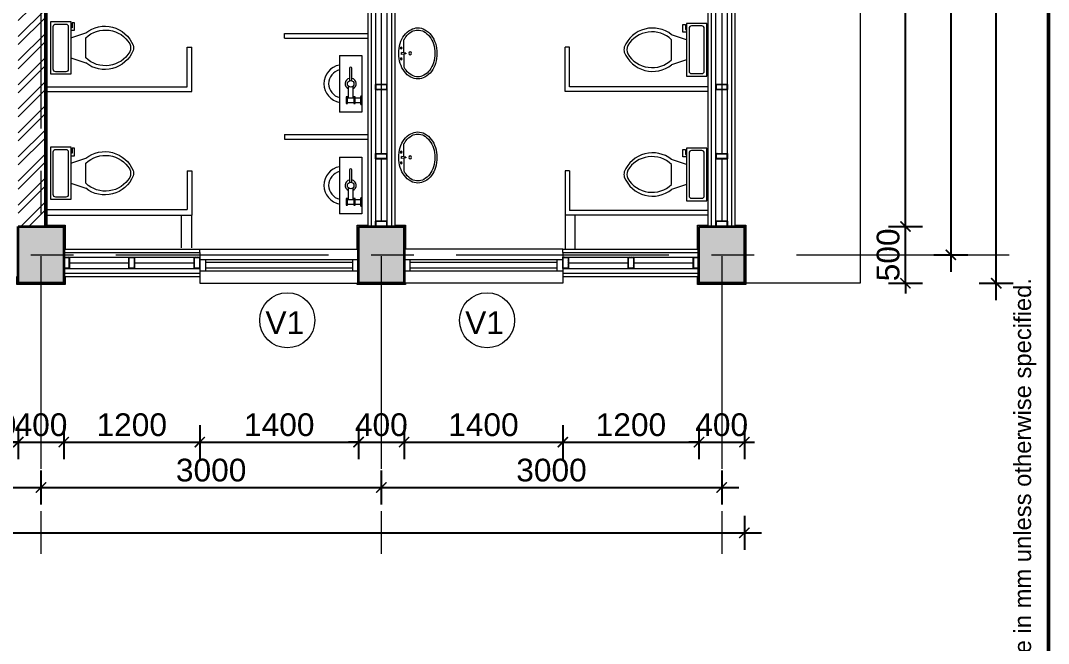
# Model space of a CAD drawing. Header units: inches. Extents: x 527934 to 2134587, y -408734 to 227304.
# Drawn here: x 1426882 to 1435942, y -204253 to -198764 of the extents above; entities that cross this region are included whole.
import ezdxf

# ---------------------------------------------------------------- set-up
doc = ezdxf.new("R2010")
doc.units = ezdxf.units.IN
doc.header["$MEASUREMENT"] = 0
doc.linetypes.add('CENTER', pattern=[2, 1.25, -0.25, 0.25, -0.25])
for name, color, linetype, lineweight in [('centre line', 1, 'CENTER', 9), ('dim', 253, 'Continuous', 9), ('furniture', 253, 'Continuous', 5), ('hatch', 250, 'Continuous', 5), ('hatch - general', 252, 'Continuous', 5), ('hatch 2', 251, 'Continuous', 5), ('metal', 40, 'Continuous', 18), ('partition wall', 5, 'Continuous', 20), ('partition wall-brick', 40, 'Continuous', 20), ('plaster line', 253, 'Continuous', 5), ('plinth', 5, 'Continuous', 9), ('sill', 253, 'Continuous', 13), ('text', 7, 'Continuous', 13), ('TITLE THICK', 7, 'Continuous', 50), ('TITLE THIN', 7, 'Continuous', 25), ('wall - brick', 30, 'Continuous', 35), ('window', 1, 'Continuous', 15)]:
    doc.layers.add(name, color=color, linetype=linetype, lineweight=lineweight)
doc.styles.add('ATTR', font='romans.shx', dxfattribs={"width": 0.8, "height": 1.2})
doc.styles.get("Standard").update_dxf_attribs({"font": 'arial.ttf'})
doc.styles.add('style1', font='arial.ttf')
doc.linetypes.add('BATTING', pattern='A,0.0001,-0.1,[134,ltypeshp.shx,S=0.1,R=0,X=-0.1,Y=0],-0.2,[134,ltypeshp.shx,S=0.1,R=180,X=0.1,Y=0],-0.1', length=0.4001)
doc.dimstyles.new('dim 100', dxfattribs={"dimtxt": 200, "dimasz": 90, "dimexe": 150, "dimexo": 150, "dimgap": 50, "dimtad": 1, "dimdec": 0, "dimzin": 0, "dimdsep": 46, "dimtxsty": 'Standard', "dimblk": 'ARCHTICK', "dimcen": 100, "dimdle": 150, "dimazin": 0, "dimtfac": 1, "dimtdec": 0, "dimtix": 1, "dimtmove": 2, "dimatfit": 3, "dimfxl": 150, "dimfxlon": 1, "dimtolj": 1, "dimtzin": 0, "dimarcsym": 0})

# ---------------------------------------------------------------- blocks, each defined once
blk = doc.blocks.new('A$C469E363F')
at = {"color": 0}
for p, q in [((-0.65, 5.39), (-5.48, 5.4)), ((0, 6.38), (-0.79, 6.38)), ((-0.56, 4.75), (-0.79, 6.38)), ((-0.56, 4.75), (-0.24, 4.75)), ((-0.24, 4.75), (0, 6.38)), ((4.68, 5.37), (-0.14, 5.38))]:
    blk.add_line(p, q, dxfattribs=at)
blk.add_lwpolyline([(-0.44, -6.9, 0.075445), (3.31, -6.34, 0.085783), (6.29, -4.83, 0.10607), (8.41, -2.41, 0.126822), (9.09, 0.21, 0.126822), (8.43, 2.82, 0.10607), (6.32, 5.26, 0.085783), (3.35, 6.79, 0.075445), (-0.39, 7.37, 0.075445), (-4.15, 6.81, 0.085783), (-7.12, 5.3, 0.10607), (-9.24, 2.88, 0.126822), (-9.93, 0.26, 0.126822), (-9.26, -2.35, 0.10607), (-7.16, -4.79, 0.085783), (-4.19, -6.32, 0.075445)], format="xyb", close=True, dxfattribs=at)
for points in [[(-5.48, 5.4, 0.038366), (-6.65, 4.66, 0.10607), (-8.55, 2.49, 0.126822), (-9.13, 0.26, 0.126822), (-8.56, -1.97, 0.10607), (-6.68, -4.16, 0.085783), (-3.95, -5.56, 0.075445), (-0.44, -6.11, 0.075445)], [(-0.44, -6.11, 0.075445), (3.08, -5.58, 0.085783), (5.82, -4.19, 0.10607), (7.72, -2.02, 0.126822), (8.3, 0.21, 0.126822), (7.73, 2.44, 0.10607), (5.85, 4.62, 0.038366), (4.68, 5.37, 0.075445)]]:
    blk.add_lwpolyline(points, format="xyb", dxfattribs=at)
for centre, radius in [((-2.41, 6.44), 0.316), ((-2.41, 6.44), 0.276), ((1.61, 6.43), 0.316), ((1.61, 6.43), 0.263), ((-0.46, 3.13), 0.515)]:
    blk.add_circle(centre, radius, dxfattribs=at)
blk = doc.blocks.new('Tank Toilet 3 PV')
for p, q in [((9.5, -6), (9.5, -2)), ((-8, -8.5), (-8, -8)), ((-7, -8), (-7, -9.5)), ((-4, -8), (-6, -14)), ((4, -8), (6, -14)), ((-10, -8.5), (-8, -8.5)), ((-10, -9.5), (-10, -8.5)), ((-7, -9.5), (-10, -9.5)), ((4, -14), (-4, -14))]:
    blk.add_line(p, q)
blk.add_lwpolyline([(10.5, -8), (10.5, 0), (-10.5, 0), (-10.5, -8)], close=True)
for points in [[(-9.5, -2), (-9.5, -6)], [(8.5, -1), (-8.5, -1)], [(-8.5, -7), (8.5, -7)]]:
    blk.add_lwpolyline(points)
for centre, radius, start, end in [((-8.62, -1.88), 0.884, 81.8699, 188.1301), ((8.62, -1.88), 0.884, 351.8699, 98.1301), ((-8.62, -6.12), 0.884, 171.8699, 278.1301), ((8.62, -6.12), 0.884, 261.8699, 8.1301), ((3.52, -21.58), 12.17, 141.4691, 247.9714), ((4.2, -21.82), 11.33, 136.3677, 238.9468), ((-3.52, -21.58), 12.17, 292.0284, 38.5307), ((-4.2, -21.82), 11.33, 301.053, 43.6321), ((0, -27.88), 4, 245.7318, 294.2682), ((0, -29), 4, 254.8605, 285.1395)]:
    blk.add_arc(centre, radius, start, end)
at = {"style": 'ATTR', "width": 0.8, "flags": 9}
blk.add_attdef('ESTCODE', (0, 0), '', height=0.000000846, dxfattribs=at)
blk = doc.blocks.new('Urinal Toilet 1 PV')
for p, q in [((3.85, 0), (6.65, 0)), ((-0.98, -3.15), (-4.9, -3.15)), ((0.773, -2.7999), (4.55, -2.7999)), ((4.2, -0.3499), (6.3, -0.3499)), ((4.2, -2.0999), (4.2, -2.45)), ((6.3, -2.0999), (4.2, -2.0999)), ((4.2, -2.45), (6.3, -2.45)), ((4.55, -0.3499), (4.55, -2.0999)), ((4.55, -2.45), (4.55, -4.5499)), ((5.95, -2.0999), (5.95, -0.3499)), ((5.95, -4.5499), (5.95, -2.45)), ((6.3, -2.45), (6.3, -2.0999)), ((-4.9, -3.8499), (-0.98, -3.8499)), ((4.55, -4.2), (0.784, -4.2)), ((4.2, -4.5499), (4.2, -4.9)), ((6.3, -4.5499), (4.2, -4.5499)), ((4.2, -4.9), (6.3, -4.9)), ((6.3, -4.9), (6.3, -4.5499)), ((-9, -7), (9, -7))]:
    blk.add_line(p, q)
blk.add_lwpolyline([(-9, -7), (-9, 0), (9, 0), (9, -7)])
blk.add_circle((0, -3.5), 1.05)
for centre, radius, start, end in [((4.216, 0.0154), 0.3657, 182.4084, 267.5916), ((6.285, 0.0154), 0.3657, 272.4084, 357.5916), ((-4.9, -3.5), 0.35, 90, 270), ((0, -3.5), 1.75, 22.85047, 168.577), ((0, -3.5), 1.75, 191.8763, 336.5863), ((0, -6), 6, 189.7326, 350.4409), ((0, -6), 4.5, 192.8398, 347.201)]:
    blk.add_arc(centre, radius, start, end)
at = {"style": 'ATTR', "width": 0.8, "flags": 9}
blk.add_attdef('ESTCODE', (0, 0), '', height=0.00000036, dxfattribs=at)
blk = doc.blocks.new('_ArchTick')
at = {"color": 0, "linetype": 'ByBlock', "const_width": 0.15}
blk.add_lwpolyline([(-0.5, -0.5), (0.5, 0.5)], dxfattribs=at)
blk = doc.blocks.new('*D3072')
at = {"layer": 'Defpoints', "color": 0, "ltscale": 400}
for p in [(1401861.7, -201078.8), (1433261.7, -201078.8), (1433261.7, -203278.8)]:
    blk.add_point(p, dxfattribs=at)
at = {"layer": 'dim', "color": 0, "lineweight": -2, "ltscale": 400}
for p, q in [((1401861.7, -203128.8), (1401861.7, -203428.8)), ((1433261.7, -203128.8), (1433261.7, -203428.8)), ((1401711.7, -203278.8), (1433411.7, -203278.8))]:
    blk.add_line(p, q, dxfattribs=at)
at = {"layer": 'dim', "color": 0, "lineweight": -2, "ltscale": 400, "xscale": 90, "yscale": 90, "zscale": 90, "rotation": 180}
blk.add_blockref('_ArchTick', (1401861.7, -203278.8), dxfattribs=at)
at = {"layer": 'dim', "color": 0, "lineweight": -2, "ltscale": 400, "xscale": 90, "yscale": 90, "zscale": 90}
blk.add_blockref('_ArchTick', (1433261.7, -203278.8), dxfattribs=at)
at = {"layer": 'dim', "color": 0, "ltscale": 400, "insert": (1417561.7, -203126.6), "char_height": 200, "attachment_point": 5}
blk.add_mtext('\\A1;31400', dxfattribs=at)
blk = doc.blocks.new('*D3080')
at = {"layer": 'Defpoints', "color": 0, "ltscale": 400}
for p in [(1423061.7, -201078.8), (1427061.7, -201078.8), (1427061.7, -202878.8)]:
    blk.add_point(p, dxfattribs=at)
at = {"layer": 'dim', "color": 0, "lineweight": -2, "ltscale": 400}
for p, q in [((1423061.7, -202728.8), (1423061.7, -203028.8)), ((1427061.7, -202728.8), (1427061.7, -203028.8)), ((1422911.7, -202878.8), (1427211.7, -202878.8))]:
    blk.add_line(p, q, dxfattribs=at)
at = {"layer": 'dim', "color": 0, "lineweight": -2, "ltscale": 400, "xscale": 90, "yscale": 90, "zscale": 90, "rotation": 180}
blk.add_blockref('_ArchTick', (1423061.7, -202878.8), dxfattribs=at)
at = {"layer": 'dim', "color": 0, "lineweight": -2, "ltscale": 400, "xscale": 90, "yscale": 90, "zscale": 90}
blk.add_blockref('_ArchTick', (1427061.7, -202878.8), dxfattribs=at)
at = {"layer": 'dim', "color": 0, "ltscale": 400, "insert": (1425061.7, -202726.7), "char_height": 200, "attachment_point": 5}
blk.add_mtext('\\A1;4000', dxfattribs=at)
blk = doc.blocks.new('*D3081')
at = {"layer": 'Defpoints', "color": 0, "ltscale": 400}
for p in [(1427061.7, -201078.8), (1430061.7, -201078.8), (1430061.7, -202878.8)]:
    blk.add_point(p, dxfattribs=at)
at = {"layer": 'dim', "color": 0, "lineweight": -2, "ltscale": 400}
for p, q in [((1427061.7, -202728.8), (1427061.7, -203028.8)), ((1430061.7, -202728.8), (1430061.7, -203028.8)), ((1426911.7, -202878.8), (1430211.7, -202878.8))]:
    blk.add_line(p, q, dxfattribs=at)
at = {"layer": 'dim', "color": 0, "lineweight": -2, "ltscale": 400, "xscale": 90, "yscale": 90, "zscale": 90, "rotation": 180}
blk.add_blockref('_ArchTick', (1427061.7, -202878.8), dxfattribs=at)
at = {"layer": 'dim', "color": 0, "lineweight": -2, "ltscale": 400, "xscale": 90, "yscale": 90, "zscale": 90}
blk.add_blockref('_ArchTick', (1430061.7, -202878.8), dxfattribs=at)
at = {"layer": 'dim', "color": 0, "ltscale": 400, "insert": (1428561.7, -202726.6), "char_height": 200, "attachment_point": 5}
blk.add_mtext('\\A1;3000', dxfattribs=at)
blk = doc.blocks.new('*D3082')
at = {"layer": 'Defpoints', "color": 0, "ltscale": 400}
for p in [(1430061.7, -201078.8), (1433061.7, -201078.8), (1433061.7, -202878.8)]:
    blk.add_point(p, dxfattribs=at)
at = {"layer": 'dim', "color": 0, "lineweight": -2, "ltscale": 400}
for p, q in [((1430061.7, -202728.8), (1430061.7, -203028.8)), ((1433061.7, -202728.8), (1433061.7, -203028.8)), ((1429911.7, -202878.8), (1433211.7, -202878.8))]:
    blk.add_line(p, q, dxfattribs=at)
at = {"layer": 'dim', "color": 0, "lineweight": -2, "ltscale": 400, "xscale": 90, "yscale": 90, "zscale": 90, "rotation": 180}
blk.add_blockref('_ArchTick', (1430061.7, -202878.8), dxfattribs=at)
at = {"layer": 'dim', "color": 0, "lineweight": -2, "ltscale": 400, "xscale": 90, "yscale": 90, "zscale": 90}
blk.add_blockref('_ArchTick', (1433061.7, -202878.8), dxfattribs=at)
at = {"layer": 'dim', "color": 0, "ltscale": 400, "insert": (1431561.7, -202726.6), "char_height": 200, "attachment_point": 5}
blk.add_mtext('\\A1;3000', dxfattribs=at)
blk = doc.blocks.new('*D3083')
at = {"layer": 'Defpoints', "color": 0, "ltscale": 400}
for p in [(1433261.7, -185338.8), (1435481.7, -185338.8), (1433261.7, -201078.8)]:
    blk.add_point(p, dxfattribs=at)
at = {"layer": 'dim', "color": 0, "lineweight": -2, "ltscale": 400}
for p, q in [((1435481.7, -201228.8), (1435481.7, -185188.8)), ((1435331.7, -185338.8), (1435631.7, -185338.8)), ((1435331.7, -201078.8), (1435631.7, -201078.8))]:
    blk.add_line(p, q, dxfattribs=at)
at = {"layer": 'dim', "color": 0, "lineweight": -2, "ltscale": 400, "xscale": 90, "yscale": 90, "zscale": 90}
for p, rotation in [((1435481.7, -185338.8), 90), ((1435481.7, -201078.8), 270)]:
    blk.add_blockref('_ArchTick', p, dxfattribs=dict(at, rotation=rotation))
at = {"layer": 'dim', "color": 0, "ltscale": 400, "insert": (1435329.6, -193208.8), "char_height": 200, "attachment_point": 5, "rotation": 90}
blk.add_mtext('\\A1;15740', dxfattribs=at)
blk = doc.blocks.new('*D2321')
at = {"layer": 'Defpoints', "color": 0, "ltscale": 400}
for p in [(1433261.7, -195428.8), (1433261.7, -200828.8), (1435081.7, -200828.8)]:
    blk.add_point(p, dxfattribs=at)
at = {"layer": 'dim', "color": 0, "lineweight": -2, "ltscale": 400}
for p, q in [((1435081.7, -195278.8), (1435081.7, -200978.8)), ((1434931.7, -195428.8), (1435231.7, -195428.8)), ((1434931.7, -200828.8), (1435231.7, -200828.8))]:
    blk.add_line(p, q, dxfattribs=at)
at = {"layer": 'dim', "color": 0, "lineweight": -2, "ltscale": 400, "xscale": 90, "yscale": 90, "zscale": 90}
for p, rotation in [((1435081.7, -195428.8), 90), ((1435081.7, -200828.8), 270)]:
    blk.add_blockref('_ArchTick', p, dxfattribs=dict(at, rotation=rotation))
at = {"layer": 'dim', "color": 0, "ltscale": 400, "insert": (1434929.6, -198128.8), "char_height": 200, "attachment_point": 5, "rotation": 90}
blk.add_mtext('\\A1;5400', dxfattribs=at)
blk = doc.blocks.new('2X4')
at = {"layer": 'hatch 2'}
h = blk.add_hatch(dxfattribs=at)
h.set_pattern_fill('ANSI31', color=256, scale=20)
h.set_pattern_definition([(45, (0, 0), (-1.767766953, 1.767766953), [])])
h.paths.add_polyline_path([(5938822.1, -146996.9), (5938776.1, -146996.9, 0.414214), (5938774.1, -146998.9), (5938774.1, -147046.9), (5938777.3, -147046.9), (5938777.3, -147000.1), (5938820.9, -147000.1), (5938820.9, -147046.9), (5938824.1, -147046.9), (5938824.1, -146998.9, 0.414214)])
h.paths.add_polyline_path([(5938777.3, -147046.9), (5938774.1, -147046.9), (5938774.1, -147094.9, 0.414214), (5938776.1, -147096.9), (5938822.1, -147096.9, 0.414218), (5938824.1, -147094.9), (5938824.1, -147046.9), (5938820.9, -147046.9), (5938820.9, -147093.7), (5938777.3, -147093.7)])
at = {"layer": 'metal'}
blk.add_lwpolyline([(5938776.1, -147096.9), (5938822.1, -147096.9, 0.414214), (5938824.1, -147094.9), (5938824.1, -146998.9, 0.414214), (5938822.1, -146996.9), (5938776.1, -146996.9, 0.414214), (5938774.1, -146998.9), (5938774.1, -147094.9, 0.414214)], format="xyb", close=True, dxfattribs=at)
blk.add_lwpolyline([(5938777.3, -147093.7), (5938820.9, -147093.7), (5938820.9, -147000.1), (5938777.3, -147000.1)], close=True, dxfattribs=at)
blk = doc.blocks.new('*D3112')
at = {"layer": 'Defpoints', "color": 0, "ltscale": 400}
for p in [(1426361.7, -201018.8), (1426861.7, -201018.8), (1426861.7, -202478.8)]:
    blk.add_point(p, dxfattribs=at)
at = {"layer": 'plaster line', "color": 0, "lineweight": -2, "ltscale": 400}
for p, q in [((1426361.7, -202328.8), (1426361.7, -202628.8)), ((1426861.7, -202328.8), (1426861.7, -202628.8)), ((1426361.7, -202478.8), (1426271.7, -202478.8)), ((1426361.7, -202478.8), (1426861.7, -202478.8)), ((1426861.7, -202478.8), (1426951.7, -202478.8))]:
    blk.add_line(p, q, dxfattribs=at)
at = {"layer": 'plaster line', "color": 0, "lineweight": -2, "ltscale": 400, "xscale": 90, "yscale": 90, "zscale": 90}
blk.add_blockref('_ArchTick', (1426361.7, -202478.8), dxfattribs=at)
at = {"layer": 'plaster line', "color": 0, "lineweight": -2, "ltscale": 400, "xscale": 90, "yscale": 90, "zscale": 90, "rotation": 180}
blk.add_blockref('_ArchTick', (1426861.7, -202478.8), dxfattribs=at)
at = {"layer": 'plaster line', "color": 0, "ltscale": 400, "insert": (1426611.7, -202326.7), "char_height": 200, "attachment_point": 5}
blk.add_mtext('\\A1;500', dxfattribs=at)
blk = doc.blocks.new('*D3113')
at = {"layer": 'Defpoints', "color": 0, "ltscale": 400}
for p in [(1426861.7, -201018.8), (1427261.7, -201018.8), (1427261.7, -202478.8)]:
    blk.add_point(p, dxfattribs=at)
at = {"layer": 'plaster line', "color": 0, "lineweight": -2, "ltscale": 400}
for p, q in [((1426861.7, -202328.8), (1426861.7, -202628.8)), ((1427261.7, -202328.8), (1427261.7, -202628.8)), ((1426861.7, -202478.8), (1426771.7, -202478.8)), ((1426861.7, -202478.8), (1427261.7, -202478.8)), ((1427261.7, -202478.8), (1427351.7, -202478.8))]:
    blk.add_line(p, q, dxfattribs=at)
at = {"layer": 'plaster line', "color": 0, "lineweight": -2, "ltscale": 400, "xscale": 90, "yscale": 90, "zscale": 90}
blk.add_blockref('_ArchTick', (1426861.7, -202478.8), dxfattribs=at)
at = {"layer": 'plaster line', "color": 0, "lineweight": -2, "ltscale": 400, "xscale": 90, "yscale": 90, "zscale": 90, "rotation": 180}
blk.add_blockref('_ArchTick', (1427261.7, -202478.8), dxfattribs=at)
at = {"layer": 'plaster line', "color": 0, "ltscale": 400, "insert": (1427061.7, -202326.7), "char_height": 200, "attachment_point": 5}
blk.add_mtext('\\A1;400', dxfattribs=at)
blk = doc.blocks.new('*D3114')
at = {"layer": 'Defpoints', "color": 0, "ltscale": 400}
for p in [(1427261.7, -201018.8), (1428461.7, -201018.8), (1428461.7, -202478.8)]:
    blk.add_point(p, dxfattribs=at)
at = {"layer": 'plaster line', "color": 0, "lineweight": -2, "ltscale": 400}
for p, q in [((1427261.7, -202328.8), (1427261.7, -202628.8)), ((1428461.7, -202328.8), (1428461.7, -202628.8)), ((1427111.7, -202478.8), (1428611.7, -202478.8))]:
    blk.add_line(p, q, dxfattribs=at)
at = {"layer": 'plaster line', "color": 0, "lineweight": -2, "ltscale": 400, "xscale": 90, "yscale": 90, "zscale": 90, "rotation": 180}
blk.add_blockref('_ArchTick', (1427261.7, -202478.8), dxfattribs=at)
at = {"layer": 'plaster line', "color": 0, "lineweight": -2, "ltscale": 400, "xscale": 90, "yscale": 90, "zscale": 90}
blk.add_blockref('_ArchTick', (1428461.7, -202478.8), dxfattribs=at)
at = {"layer": 'plaster line', "color": 0, "ltscale": 400, "insert": (1427861.7, -202326.7), "char_height": 200, "attachment_point": 5}
blk.add_mtext('\\A1;1200', dxfattribs=at)
blk = doc.blocks.new('*D3115')
at = {"layer": 'Defpoints', "color": 0, "ltscale": 400}
for p in [(1428461.7, -201018.8), (1429861.7, -201078.8), (1429861.7, -202478.8)]:
    blk.add_point(p, dxfattribs=at)
at = {"layer": 'plaster line', "color": 0, "lineweight": -2, "ltscale": 400}
for p, q in [((1428461.7, -202328.8), (1428461.7, -202628.8)), ((1429861.7, -202328.8), (1429861.7, -202628.8)), ((1428311.7, -202478.8), (1430011.7, -202478.8))]:
    blk.add_line(p, q, dxfattribs=at)
at = {"layer": 'plaster line', "color": 0, "lineweight": -2, "ltscale": 400, "xscale": 90, "yscale": 90, "zscale": 90, "rotation": 180}
blk.add_blockref('_ArchTick', (1428461.7, -202478.8), dxfattribs=at)
at = {"layer": 'plaster line', "color": 0, "lineweight": -2, "ltscale": 400, "xscale": 90, "yscale": 90, "zscale": 90}
blk.add_blockref('_ArchTick', (1429861.7, -202478.8), dxfattribs=at)
at = {"layer": 'plaster line', "color": 0, "ltscale": 400, "insert": (1429161.7, -202326.7), "char_height": 200, "attachment_point": 5}
blk.add_mtext('\\A1;1400', dxfattribs=at)
blk = doc.blocks.new('*D3116')
at = {"layer": 'Defpoints', "color": 0, "ltscale": 400}
for p in [(1429861.7, -201078.8), (1430261.7, -201078.8), (1430261.7, -202478.8)]:
    blk.add_point(p, dxfattribs=at)
at = {"layer": 'plaster line', "color": 0, "lineweight": -2, "ltscale": 400}
for p, q in [((1429861.7, -202328.8), (1429861.7, -202628.8)), ((1430261.7, -202328.8), (1430261.7, -202628.8)), ((1429861.7, -202478.8), (1429771.7, -202478.8)), ((1429861.7, -202478.8), (1430261.7, -202478.8)), ((1430261.7, -202478.8), (1430351.7, -202478.8))]:
    blk.add_line(p, q, dxfattribs=at)
at = {"layer": 'plaster line', "color": 0, "lineweight": -2, "ltscale": 400, "xscale": 90, "yscale": 90, "zscale": 90}
blk.add_blockref('_ArchTick', (1429861.7, -202478.8), dxfattribs=at)
at = {"layer": 'plaster line', "color": 0, "lineweight": -2, "ltscale": 400, "xscale": 90, "yscale": 90, "zscale": 90, "rotation": 180}
blk.add_blockref('_ArchTick', (1430261.7, -202478.8), dxfattribs=at)
at = {"layer": 'plaster line', "color": 0, "ltscale": 400, "insert": (1430061.7, -202326.7), "char_height": 200, "attachment_point": 5}
blk.add_mtext('\\A1;400', dxfattribs=at)
blk = doc.blocks.new('*D3117')
at = {"layer": 'Defpoints', "color": 0, "ltscale": 400}
for p in [(1431661.7, -201018.8), (1430261.7, -201078.8), (1431661.7, -202478.8)]:
    blk.add_point(p, dxfattribs=at)
at = {"layer": 'plaster line', "color": 0, "lineweight": -2, "ltscale": 400}
for p, q in [((1430261.7, -202328.8), (1430261.7, -202628.8)), ((1431661.7, -202328.8), (1431661.7, -202628.8)), ((1430111.7, -202478.8), (1431811.7, -202478.8))]:
    blk.add_line(p, q, dxfattribs=at)
at = {"layer": 'plaster line', "color": 0, "lineweight": -2, "ltscale": 400, "xscale": 90, "yscale": 90, "zscale": 90, "rotation": 180}
blk.add_blockref('_ArchTick', (1430261.7, -202478.8), dxfattribs=at)
at = {"layer": 'plaster line', "color": 0, "lineweight": -2, "ltscale": 400, "xscale": 90, "yscale": 90, "zscale": 90}
blk.add_blockref('_ArchTick', (1431661.7, -202478.8), dxfattribs=at)
at = {"layer": 'plaster line', "color": 0, "ltscale": 400, "insert": (1430961.7, -202326.7), "char_height": 200, "attachment_point": 5}
blk.add_mtext('\\A1;1400', dxfattribs=at)
blk = doc.blocks.new('*D3118')
at = {"layer": 'Defpoints', "color": 0, "ltscale": 400}
for p in [(1431661.7, -201018.8), (1432861.7, -201018.8), (1432861.7, -202478.8)]:
    blk.add_point(p, dxfattribs=at)
at = {"layer": 'plaster line', "color": 0, "lineweight": -2, "ltscale": 400}
for p, q in [((1431661.7, -202328.8), (1431661.7, -202628.8)), ((1432861.7, -202328.8), (1432861.7, -202628.8)), ((1431511.7, -202478.8), (1433011.7, -202478.8))]:
    blk.add_line(p, q, dxfattribs=at)
at = {"layer": 'plaster line', "color": 0, "lineweight": -2, "ltscale": 400, "xscale": 90, "yscale": 90, "zscale": 90, "rotation": 180}
blk.add_blockref('_ArchTick', (1431661.7, -202478.8), dxfattribs=at)
at = {"layer": 'plaster line', "color": 0, "lineweight": -2, "ltscale": 400, "xscale": 90, "yscale": 90, "zscale": 90}
blk.add_blockref('_ArchTick', (1432861.7, -202478.8), dxfattribs=at)
at = {"layer": 'plaster line', "color": 0, "ltscale": 400, "insert": (1432261.7, -202326.7), "char_height": 200, "attachment_point": 5}
blk.add_mtext('\\A1;1200', dxfattribs=at)
blk = doc.blocks.new('*D3119')
at = {"layer": 'Defpoints', "color": 0, "ltscale": 400}
for p in [(1432861.7, -201018.8), (1433261.7, -201078.8), (1433261.7, -202478.8)]:
    blk.add_point(p, dxfattribs=at)
at = {"layer": 'plaster line', "color": 0, "lineweight": -2, "ltscale": 400}
for p, q in [((1432861.7, -202328.8), (1432861.7, -202628.8)), ((1433261.7, -202328.8), (1433261.7, -202628.8)), ((1432861.7, -202478.8), (1432771.7, -202478.8)), ((1432861.7, -202478.8), (1433261.7, -202478.8)), ((1433261.7, -202478.8), (1433351.7, -202478.8))]:
    blk.add_line(p, q, dxfattribs=at)
at = {"layer": 'plaster line', "color": 0, "lineweight": -2, "ltscale": 400, "xscale": 90, "yscale": 90, "zscale": 90}
blk.add_blockref('_ArchTick', (1432861.7, -202478.8), dxfattribs=at)
at = {"layer": 'plaster line', "color": 0, "lineweight": -2, "ltscale": 400, "xscale": 90, "yscale": 90, "zscale": 90, "rotation": 180}
blk.add_blockref('_ArchTick', (1433261.7, -202478.8), dxfattribs=at)
at = {"layer": 'plaster line', "color": 0, "ltscale": 400, "insert": (1433061.7, -202326.7), "char_height": 200, "attachment_point": 5}
blk.add_mtext('\\A1;400', dxfattribs=at)
blk = doc.blocks.new('*D3132')
at = {"layer": 'Defpoints', "color": 0, "ltscale": 400}
for p in [(1433261.7, -200578.8), (1434681.7, -200578.8), (1433261.7, -201078.8)]:
    blk.add_point(p, dxfattribs=at)
at = {"layer": 'plaster line', "color": 0, "lineweight": -2, "ltscale": 400}
for p, q in [((1434681.7, -200578.8), (1434681.7, -200488.8)), ((1434531.7, -200578.8), (1434831.7, -200578.8)), ((1434681.7, -201078.8), (1434681.7, -200578.8)), ((1434531.7, -201078.8), (1434831.7, -201078.8)), ((1434681.7, -201078.8), (1434681.7, -201168.8))]:
    blk.add_line(p, q, dxfattribs=at)
at = {"layer": 'plaster line', "color": 0, "lineweight": -2, "ltscale": 400, "xscale": 90, "yscale": 90, "zscale": 90}
for p, rotation in [((1434681.7, -200578.8), 270), ((1434681.7, -201078.8), 90)]:
    blk.add_blockref('_ArchTick', p, dxfattribs=dict(at, rotation=rotation))
at = {"layer": 'plaster line', "color": 0, "ltscale": 400, "insert": (1434529.6, -200828.8), "char_height": 200, "attachment_point": 5, "rotation": 90}
blk.add_mtext('\\A1;500', dxfattribs=at)
blk = doc.blocks.new('*D3133')
at = {"layer": 'Defpoints', "color": 0, "ltscale": 400}
for p in [(1433261.7, -195678.8), (1434681.7, -195678.8), (1433261.7, -200578.8)]:
    blk.add_point(p, dxfattribs=at)
at = {"layer": 'plaster line', "color": 0, "lineweight": -2, "ltscale": 400}
for p, q in [((1434681.7, -200728.8), (1434681.7, -195528.8)), ((1434531.7, -195678.8), (1434831.7, -195678.8)), ((1434531.7, -200578.8), (1434831.7, -200578.8))]:
    blk.add_line(p, q, dxfattribs=at)
at = {"layer": 'plaster line', "color": 0, "lineweight": -2, "ltscale": 400, "xscale": 90, "yscale": 90, "zscale": 90}
for p, rotation in [((1434681.7, -195678.8), 90), ((1434681.7, -200578.8), 270)]:
    blk.add_blockref('_ArchTick', p, dxfattribs=dict(at, rotation=rotation))
at = {"layer": 'plaster line', "color": 0, "ltscale": 400, "insert": (1434529.6, -198128.8), "char_height": 200, "attachment_point": 5, "rotation": 90}
blk.add_mtext('\\A1;4900', dxfattribs=at)

msp = doc.modelspace()

# ---------------------------------------------------------------- hatches: boundary and pattern name
at = {"layer": 'hatch', "ltscale": 400}
h = msp.add_hatch(dxfattribs=at)
h.set_pattern_fill('ANSI32', color=256, scale=400)
h.set_pattern_definition([(45, (-719819.97, 58081.36), (-106.066017, 106.066017), []), (45, (-719749.25, 58081.36), (-106.066017, 106.066017), [])])
h.paths.add_polyline_path([(1426861.7, -200578.8), (1427061.7, -200578.8), (1427061.7, -195678.8), (1426861.7, -195678.8)])
h.paths.add_polyline_path([(1427101.7, -195678.8), (1427061.7, -195678.8), (1427061.7, -200578.8), (1427101.7, -200578.8)])
at = {"layer": 'hatch - general'}
h = msp.add_hatch(dxfattribs=at)
h.set_pattern_fill('AR-CONC', color=256, scale=15)
h.set_pattern_definition([(50, (-719819.97, -100972.85), (107.5890274, -9.4128202), [11.25, -123.75]), (355, (-719819.97, -100972.85), (-20.8127, 112.82882), [9, -99]), (100.4514445, (-719811, -100973.63), (86.776327, 103.4159986), [9.561029, -105.171317]), (46.1842, (-719819.97, -100942.85), (160.0862, -24.827892), [16.875, -185.625]), (96.6356355, (-719806.63, -100944.92), (140.199292, 146.11779), [14.341551, -157.757064]), (351.184164, (-719819.97, -100942.85), (140.199292, 146.11779), [13.5, -148.5]), (21, (-719804.97, -100950.35), (89.5360578, -60.3928336), [11.25, -123.75]), (326, (-719804.97, -100950.35), (36.4973, 108.772507), [9, -99]), (71.451445, (-719797.5, -100955.38), (126.0333565, 48.379673), [9.5610285, -105.171317]), (37.5, (-719819.966, -100972.847), (1.8239783, 49.9340781), [0, -97.8, 0, -100.5, 0, -99.375]), (7.5, (-719819.966, -100972.85), (39.4604306, 59.1617568), [0, -57.3, 0, -95.55, 0, -37.875]), (327.5, (-719853.416, -100972.847), (80.0733654, -3.38323076), [0, -37.5, 0, -117, 0, -155.25]), (317.5, (-719868.416, -100972.85), (87.4779254, 15.0157473), [0, -48.75, 0, -77.7, 0, -110.25])])
h.paths.add_polyline_path([(1402061.7, -200578.8), (1401861.7, -200578.8), (1401861.7, -200828.8), (1402061.7, -200828.8)])
h.paths.add_polyline_path([(1402261.7, -200578.8), (1402061.7, -200578.8), (1402061.7, -200828.8), (1402261.7, -200828.8)])
h.paths.add_polyline_path([(1402261.7, -200828.8), (1402061.7, -200828.8), (1402061.7, -201078.8), (1402261.7, -201078.8)])
h.paths.add_polyline_path([(1402061.7, -200828.8), (1401861.7, -200828.8), (1401861.7, -201078.8), (1402061.7, -201078.8)])
h.paths.add_polyline_path([(1405061.7, -200578.8), (1404861.7, -200578.8), (1404861.7, -200828.8), (1405061.7, -200828.8)])
h.paths.add_polyline_path([(1405261.7, -200578.8), (1405061.7, -200578.8), (1405061.7, -200828.8), (1405261.7, -200828.8)])
h.paths.add_polyline_path([(1405261.7, -200828.8), (1405061.7, -200828.8), (1405061.7, -201078.8), (1405261.7, -201078.8)])
h.paths.add_polyline_path([(1405061.7, -200828.8), (1404861.7, -200828.8), (1404861.7, -201078.8), (1405061.7, -201078.8)])
h.paths.add_polyline_path([(1408061.7, -200578.8), (1407861.7, -200578.8), (1407861.7, -200828.8), (1408061.7, -200828.8)])
h.paths.add_polyline_path([(1408261.7, -200578.8), (1408061.7, -200578.8), (1408061.7, -200828.8), (1408261.7, -200828.8)])
h.paths.add_polyline_path([(1408261.7, -200828.8), (1408061.7, -200828.8), (1408061.7, -201078.8), (1408261.7, -201078.8)])
h.paths.add_polyline_path([(1408061.7, -200828.8), (1407861.7, -200828.8), (1407861.7, -201078.8), (1408061.7, -201078.8)])
h.paths.add_polyline_path([(1411061.7, -200828.8), (1410861.7, -200828.8), (1410861.7, -201078.8), (1411061.7, -201078.8)])
h.paths.add_polyline_path([(1411261.7, -200828.8), (1411061.7, -200828.8), (1411061.7, -201078.8), (1411261.7, -201078.8)])
h.paths.add_polyline_path([(1411261.7, -200578.8), (1411061.7, -200578.8), (1411061.7, -200828.8), (1411261.7, -200828.8)])
h.paths.add_polyline_path([(1411061.7, -200578.8), (1410861.7, -200578.8), (1410861.7, -200828.8), (1411061.7, -200828.8)])
h.paths.add_polyline_path([(1414261.7, -200828.8), (1414061.7, -200828.8), (1414061.7, -201078.8), (1414261.7, -201078.8)])
h.paths.add_polyline_path([(1414061.7, -200828.8), (1413861.7, -200828.8), (1413861.7, -201078.8), (1414061.7, -201078.8)])
h.paths.add_polyline_path([(1414261.7, -200578.8), (1414061.7, -200578.8), (1414061.7, -200828.8), (1414261.7, -200828.8)])
h.paths.add_polyline_path([(1414061.7, -200578.8), (1413861.7, -200578.8), (1413861.7, -200828.8), (1414061.7, -200828.8)])
h.paths.add_polyline_path([(1417261.7, -200828.8), (1417061.7, -200828.8), (1417061.7, -201078.8), (1417261.7, -201078.8)])
h.paths.add_polyline_path([(1417261.7, -200578.8), (1417061.7, -200578.8), (1417061.7, -200828.8), (1417261.7, -200828.8)])
h.paths.add_polyline_path([(1417061.7, -200578.8), (1416861.7, -200578.8), (1416861.7, -200828.8), (1417061.7, -200828.8)])
h.paths.add_polyline_path([(1417061.7, -200828.8), (1416861.7, -200828.8), (1416861.7, -201078.8), (1417061.7, -201078.8)])
h.paths.add_polyline_path([(1420061.7, -200828.8), (1419861.7, -200828.8), (1419861.7, -201078.8), (1420061.7, -201078.8)])
h.paths.add_polyline_path([(1420061.7, -200578.8), (1419861.7, -200578.8), (1419861.7, -200828.8), (1420061.7, -200828.8)])
h.paths.add_polyline_path([(1420261.7, -200578.8), (1420061.7, -200578.8), (1420061.7, -200828.8), (1420261.7, -200828.8)])
h.paths.add_polyline_path([(1420261.7, -200828.8), (1420061.7, -200828.8), (1420061.7, -201078.8), (1420261.7, -201078.8)])
h.paths.add_polyline_path([(1423061.7, -200578.8), (1422861.7, -200578.8), (1422861.7, -200828.8), (1423061.7, -200828.8)])
h.paths.add_polyline_path([(1423261.7, -200578.8), (1423061.7, -200578.8), (1423061.7, -200828.8), (1423261.7, -200828.8)])
h.paths.add_polyline_path([(1423261.7, -200828.8), (1423061.7, -200828.8), (1423061.7, -201078.8), (1423261.7, -201078.8)])
h.paths.add_polyline_path([(1423061.7, -200828.8), (1422861.7, -200828.8), (1422861.7, -201078.8), (1423061.7, -201078.8)])
h.paths.add_polyline_path([(1427261.7, -200828.8), (1427061.7, -200828.8), (1427061.7, -201078.8), (1427261.7, -201078.8)])
h.paths.add_polyline_path([(1427261.7, -200578.8), (1427061.7, -200578.8), (1427061.7, -200828.8), (1427261.7, -200828.8)])
h.paths.add_polyline_path([(1427061.7, -200578.8), (1426861.7, -200578.8), (1426861.7, -200828.8), (1427061.7, -200828.8)])
h.paths.add_polyline_path([(1427061.7, -200828.8), (1426861.7, -200828.8), (1426861.7, -201078.8), (1427061.7, -201078.8)])
h.paths.add_polyline_path([(1430261.7, -200828.8), (1430061.7, -200828.8), (1430061.7, -201078.8), (1430261.7, -201078.8)])
h.paths.add_polyline_path([(1430261.7, -200578.8), (1430061.7, -200578.8), (1430061.7, -200828.8), (1430261.7, -200828.8)])
h.paths.add_polyline_path([(1430061.7, -200578.8), (1429861.7, -200578.8), (1429861.7, -200828.8), (1430061.7, -200828.8)])
h.paths.add_polyline_path([(1430061.7, -200828.8), (1429861.7, -200828.8), (1429861.7, -201078.8), (1430061.7, -201078.8)])
h.paths.add_polyline_path([(1433261.7, -200828.8), (1433061.7, -200828.8), (1433061.7, -201078.8), (1433261.7, -201078.8)])
h.paths.add_polyline_path([(1433261.7, -200578.8), (1433061.7, -200578.8), (1433061.7, -200828.8), (1433261.7, -200828.8)])
h.paths.add_polyline_path([(1433061.7, -200578.8), (1432861.7, -200578.8), (1432861.7, -200828.8), (1433061.7, -200828.8)])
h.paths.add_polyline_path([(1433061.7, -200828.8), (1432861.7, -200828.8), (1432861.7, -201078.8), (1433061.7, -201078.8)])
h.paths.add_polyline_path([(1433261.7, -195178.8), (1433061.7, -195178.8), (1433061.7, -195428.8), (1433261.7, -195428.8)])
h.paths.add_polyline_path([(1433261.7, -195428.8), (1433061.7, -195428.8), (1433061.7, -195678.8), (1433261.7, -195678.8)])
h.paths.add_polyline_path([(1433061.7, -195428.8), (1432861.7, -195428.8), (1432861.7, -195678.8), (1433061.7, -195678.8)])
h.paths.add_polyline_path([(1433061.7, -195178.8), (1432861.7, -195178.8), (1432861.7, -195428.8), (1433061.7, -195428.8)])
h.paths.add_polyline_path([(1430061.7, -195178.8), (1429861.7, -195178.8), (1429861.7, -195428.8), (1430061.7, -195428.8)])
h.paths.add_polyline_path([(1430061.7, -195428.8), (1429861.7, -195428.8), (1429861.7, -195678.8), (1430061.7, -195678.8)])
h.paths.add_polyline_path([(1430261.7, -195178.8), (1430061.7, -195178.8), (1430061.7, -195428.8), (1430261.7, -195428.8)])
h.paths.add_polyline_path([(1430261.7, -195428.8), (1430061.7, -195428.8), (1430061.7, -195678.8), (1430261.7, -195678.8)])
h.paths.add_polyline_path([(1427061.7, -195178.8), (1426861.7, -195178.8), (1426861.7, -195428.8), (1427061.7, -195428.8)])
h.paths.add_polyline_path([(1427261.7, -195178.8), (1427061.7, -195178.8), (1427061.7, -195428.8), (1427261.7, -195428.8)])
h.paths.add_polyline_path([(1427261.7, -195428.8), (1427061.7, -195428.8), (1427061.7, -195678.8), (1427261.7, -195678.8)])
h.paths.add_polyline_path([(1427061.7, -195428.8), (1426861.7, -195428.8), (1426861.7, -195678.8), (1427061.7, -195678.8)])
h.paths.add_polyline_path([(1423061.7, -195178.8), (1422861.7, -195178.8), (1422861.7, -195428.8), (1423061.7, -195428.8)])
h.paths.add_polyline_path([(1423261.7, -195178.8), (1423061.7, -195178.8), (1423061.7, -195428.8), (1423261.7, -195428.8)])
h.paths.add_polyline_path([(1423261.7, -195428.8), (1423061.7, -195428.8), (1423061.7, -195678.8), (1423261.7, -195678.8)])
h.paths.add_polyline_path([(1423061.7, -195428.8), (1422861.7, -195428.8), (1422861.7, -195678.8), (1423061.7, -195678.8)])
h.paths.add_polyline_path([(1420261.7, -195178.8), (1420061.7, -195178.8), (1420061.7, -195428.8), (1420261.7, -195428.8)])
h.paths.add_polyline_path([(1420061.7, -195178.8), (1419861.7, -195178.8), (1419861.7, -195428.8), (1420061.7, -195428.8)])
h.paths.add_polyline_path([(1420061.7, -195428.8), (1419861.7, -195428.8), (1419861.7, -195678.8), (1420061.7, -195678.8)])
h.paths.add_polyline_path([(1420261.7, -195428.8), (1420061.7, -195428.8), (1420061.7, -195678.8), (1420261.7, -195678.8)])
h.paths.add_polyline_path([(1417711, -188926.1), (1419631.2, -188926.1), (1419631.2, -187802.5), (1417711, -187802.5)], flags=9)
h.paths.add_polyline_path([(1413952.3, -188926.1), (1415894.5, -188926.1), (1415894.5, -187802.5), (1413952.3, -187802.5)], flags=9)
h.paths.add_polyline_path([(1409376.8, -188926.1), (1411366.8, -188926.1), (1411366.8, -187802.5), (1409376.8, -187802.5)], flags=9)
h.paths.add_polyline_path([(1403570.3, -188922.2), (1405793.6, -188922.2), (1405793.6, -187798.7), (1403570.3, -187798.7)], flags=9)
h.paths.add_polyline_path([(1403329.1, -187088.5), (1403330.6, -187088.5), (1403330.6, -187087.7), (1403329.1, -187087.7)], flags=9)
h.paths.add_polyline_path([(1402851.6, -187458), (1402853.1, -187458), (1402853.1, -187457.2), (1402851.6, -187457.2)], flags=9)

# ---------------------------------------------------------------- linework, layer by layer
at = {"layer": 'centre line', "ltscale": 1500}
for p, q in [((1427061.7, -182838.8), (1427061.7, -203678.8)), ((1430061.7, -182838.8), (1430061.7, -203678.8)), ((1433061.7, -182838.8), (1433061.7, -203678.8)), ((1397722, -200828.8), (1435942.1, -200828.8))]:
    msp.add_line(p, q, dxfattribs=at)
at = {"layer": 'dim'}
for centre in [(1429233.1, -201405.2), (1430993.9, -201405.2)]:
    msp.add_circle(centre, 242.9, dxfattribs=at)
at = {"layer": 'hatch', "linetype": 'BATTING', "ltscale": 80}
for p, q in [((1430061.7, -198763.8), (1430061.7, -199323.8)), ((1433061.7, -198763.8), (1433061.7, -199323.8)), ((1430061.7, -199373.8), (1430061.7, -199933.8)), ((1433061.7, -199373.8), (1433061.7, -199933.8)), ((1430061.7, -199983.8), (1430061.7, -200528.8)), ((1433061.7, -199983.8), (1433061.7, -200528.8)), ((1427311.7, -200898.8), (1427836.7, -200898.8)), ((1427886.7, -200898.8), (1428411.7, -200898.8)), ((1431711.7, -200898.8), (1432236.7, -200898.8)), ((1432286.7, -200898.8), (1432811.7, -200898.8))]:
    msp.add_line(p, q, dxfattribs=at)
at = {"layer": 'partition wall'}
for p, q in [((1434281.7, -185338.8), (1434281.7, -201078.8)), ((1429971.7, -195678.8), (1429971.7, -200578.8)), ((1430011.7, -195678.8), (1430011.7, -200578.8)), ((1430111.7, -195678.8), (1430111.7, -200578.8)), ((1430151.7, -195678.8), (1430151.7, -200578.8)), ((1432971.7, -200578.8), (1432971.7, -195678.8)), ((1433011.7, -200578.8), (1433011.7, -195678.8)), ((1433111.7, -200578.8), (1433111.7, -195678.8)), ((1433151.7, -200578.8), (1433151.7, -195678.8)), ((1427261.7, -200808.8), (1428461.7, -200808.8)), ((1427261.7, -200848.8), (1428461.7, -200848.8)), ((1428461.7, -200808.8), (1428461.7, -200988.8)), ((1431661.7, -200808.8), (1432861.7, -200808.8)), ((1431661.7, -200808.8), (1431661.7, -200988.8)), ((1431661.7, -200848.8), (1432861.7, -200848.8)), ((1427261.7, -200948.8), (1428461.7, -200948.8)), ((1431661.7, -200948.8), (1432861.7, -200948.8)), ((1427261.7, -200988.8), (1428461.7, -200988.8)), ((1431661.7, -200988.8), (1432861.7, -200988.8))]:
    msp.add_line(p, q, dxfattribs=at)
at = {"layer": 'partition wall-brick', "ltscale": 0.5}
for p, q in [((1429207.8, -198879), (1429941.7, -198879)), ((1429207.8, -198919), (1429207.8, -198879)), ((1429207.8, -198919), (1429941.7, -198919)), ((1428351.7, -198998.8), (1428391.7, -198998.8)), ((1431721.7, -198998.8), (1431681.7, -198998.8)), ((1427113.7, -199348.8), (1428351.7, -199348.8)), ((1427113.7, -199388.8), (1428391.7, -199388.8)), ((1432941.7, -199388.8), (1431681.7, -199388.8)), ((1432941.7, -199348.8), (1431721.7, -199348.8)), ((1429207.8, -199769), (1429941.7, -199769)), ((1429207.8, -199769), (1429207.8, -199809)), ((1429207.8, -199809), (1429941.7, -199809)), ((1428351.7, -200088.8), (1428391.7, -200088.8)), ((1428351.7, -200088.8), (1428351.7, -200428.8)), ((1428391.7, -200088.8), (1428391.7, -200478.8)), ((1431721.7, -200088.8), (1431681.7, -200088.8)), ((1431681.7, -200088.8), (1431681.7, -200478.8)), ((1431681.7, -200088.8), (1431681.7, -200778.8)), ((1431721.7, -200088.8), (1431721.7, -200438.8)), ((1427113.7, -200428.8), (1428351.7, -200428.8)), ((1427113.7, -200478.8), (1428391.7, -200478.8)), ((1432941.7, -200478.8), (1431681.7, -200478.8)), ((1432941.7, -200438.8), (1431721.7, -200438.8))]:
    msp.add_line(p, q, dxfattribs=at)
at = {"layer": 'partition wall-brick'}
for p, q in [((1428351.7, -199348.8), (1428351.7, -198998.8)), ((1428391.7, -199388.8), (1428391.7, -198998.8)), ((1431681.7, -199388.8), (1431681.7, -198998.8)), ((1431721.7, -199348.8), (1431721.7, -198998.8)), ((1428301.7, -200766.8), (1428301.7, -200478.8)), ((1428391.7, -200766.8), (1428391.7, -200478.8)), ((1431771.7, -200778.8), (1431771.7, -200478.8))]:
    msp.add_line(p, q, dxfattribs=at)
at = {"layer": 'plaster line', "ltscale": 400}
for points in [[(1427113.7, -200566.8), (1427273.7, -200566.8), (1427273.7, -200778.8)], [(1427113.7, -200566.8), (1427273.7, -200566.8), (1427273.7, -200778.8)], [(1429849.7, -200778.8), (1429849.7, -200566.8), (1429941.7, -200566.8)], [(1430181.7, -200566.8), (1430273.7, -200566.8), (1430273.7, -200778.8)], [(1433181.7, -200566.8), (1433273.7, -200566.8), (1433273.7, -201090.8), (1432849.7, -201090.8), (1432849.7, -201018.8)], [(1432849.7, -200778.8), (1432849.7, -200566.8), (1432941.7, -200566.8)], [(1427273.7, -201018.8), (1427273.7, -201090.8), (1426849.7, -201090.8), (1426849.7, -201030.8)], [(1427273.7, -201018.8), (1427273.7, -201090.8), (1426849.7, -201090.8), (1426849.7, -201018.8)], [(1430273.7, -201078.8), (1430273.7, -201090.8), (1429849.7, -201090.8), (1429849.7, -201078.8)]]:
    msp.add_lwpolyline(points, dxfattribs=at)
at = {"layer": 'plinth', "ltscale": 400}
msp.add_line((1434281.7, -201078.8), (1433273.7, -201078.8), dxfattribs=at)
at = {"layer": 'sill'}
for p, q in [((1429941.7, -195678.8), (1429941.7, -200578.8)), ((1430181.7, -195678.8), (1430181.7, -200578.8)), ((1432941.7, -200578.8), (1432941.7, -195678.8)), ((1433181.7, -200578.8), (1433181.7, -195678.8)), ((1427261.7, -200778.8), (1428461.7, -200778.8)), ((1428461.7, -200778.8), (1429861.7, -200778.8)), ((1428461.7, -200808.8), (1428461.7, -200778.8)), ((1431661.7, -200778.8), (1430261.7, -200778.8)), ((1431661.7, -200778.8), (1432861.7, -200778.8)), ((1431661.7, -200808.8), (1431661.7, -200778.8)), ((1427261.7, -201018.8), (1428461.7, -201018.8)), ((1428461.7, -200988.8), (1428461.7, -201078.8)), ((1431661.7, -200988.8), (1431661.7, -201078.8)), ((1431661.7, -201018.8), (1432861.7, -201018.8)), ((1428461.7, -201078.8), (1429861.7, -201078.8)), ((1431661.7, -201078.8), (1430261.7, -201078.8))]:
    msp.add_line(p, q, dxfattribs=at)
at = {"layer": 'sill', "ltscale": 400}
msp.add_lwpolyline([(1427041.7, -195166.8), (1427273.7, -195166.8), (1427273.7, -195690.8), (1427113.7, -195690.8), (1427113.7, -200566.8)], dxfattribs=at)
at = {"layer": 'TITLE THICK'}
msp.add_lwpolyline([(1396942.1, -181163), (1435942.1, -181163), (1435942.1, -208863), (1396942.1, -208863)], close=True, dxfattribs=at)
at = {"layer": 'wall - brick'}
msp.add_line((1427101.7, -200578.8), (1427101.7, -195678.8), dxfattribs=at)
for points in [[(1426861.7, -200578.8), (1427261.7, -200578.8), (1427261.7, -201078.8), (1426861.7, -201078.8)], [(1429861.7, -200578.8), (1430261.7, -200578.8), (1430261.7, -201078.8), (1429861.7, -201078.8)], [(1432861.7, -200578.8), (1433261.7, -200578.8), (1433261.7, -201078.8), (1432861.7, -201078.8)]]:
    msp.add_lwpolyline(points, close=True, dxfattribs=at)
at = {"layer": 'window'}
for p, q in [((1428461.7, -200868.8), (1429861.7, -200868.8)), ((1428511.7, -200868.8), (1428511.7, -200968.8)), ((1428511.7, -200893.8), (1429811.7, -200893.8)), ((1428511.7, -200943.8), (1429811.7, -200943.8)), ((1430261.7, -200868.8), (1431661.7, -200868.8)), ((1430311.7, -200868.8), (1430311.7, -200968.8)), ((1430311.7, -200893.8), (1431611.7, -200893.8)), ((1430311.7, -200943.8), (1431611.7, -200943.8)), ((1428461.7, -200968.8), (1429861.7, -200968.8)), ((1430261.7, -200968.8), (1431661.7, -200968.8))]:
    msp.add_line(p, q, dxfattribs=at)
at = {"layer": 'window', "ltscale": 400}
for p, q in [((1429811.7, -200968.8), (1429811.7, -200868.8)), ((1431611.7, -200968.8), (1431611.7, -200868.8))]:
    msp.add_line(p, q, dxfattribs=at)

# ---------------------------------------------------------------- block references
at = {"layer": 'furniture'}
for name, p, xscale, yscale, zscale, rotation in [('Tank Toilet 3 PV', (1427147.8, -199004.5), -22.09093047154602, 22.09093047154602, 22.09093047154987, 90), ('A$C469E363F', (1430389.1, -199063.2), -23.65990308903565, 23.65990308903565, 23.65990308903671, 90), ('Tank Toilet 3 PV', (1432929.6, -199020.7), 22.09093047154602, 22.09093047154602, 22.09093047154987, 270), ('Urinal Toilet 1 PV', (1429888.9, -199320.6), 27.77777777778101, 27.77777777778101, 27.77777777777778, 270), ('A$C469E363F', (1430389.1, -199980.4), -23.65990308903565, 23.65990308903565, 23.65990308903671, 90), ('Tank Toilet 3 PV', (1427147.8, -200109.6), -22.09093047154602, 22.09093047154602, 22.09093047154987, 90), ('Tank Toilet 3 PV', (1432929.6, -200120), 22.09093047154602, 22.09093047154602, 22.09093047154987, 270), ('Urinal Toilet 1 PV', (1429888.9, -200216.5), 27.77777777778101, 27.77777777778101, 27.77777777777778, 270)]:
    msp.add_blockref(name, p, dxfattribs=dict(at, xscale=xscale, yscale=yscale, zscale=zscale, rotation=rotation))
at = {"layer": 'hatch - general', "xscale": -1}
for p, rotation in [((1283014.8, 5739450.2), 90), ((1286014.8, 5739450.2), 90), ((1283014.8, 5738840.2), 90), ((1286014.8, 5738840.2), 90), ((1283014.8, 5738245.2), 90), ((1286014.8, 5738245.2), 90), ((-4511512.4, -347945.7), 180), ((-4510937.4, -347945.7), 180), ((-4510362.4, -347945.7), 180), ((-4507112.4, -347945.7), 180), ((-4506537.4, -347945.7), 180), ((-4505962.4, -347945.7), 180)]:
    msp.add_blockref('2X4', p, dxfattribs=dict(at, rotation=rotation))

# ---------------------------------------------------------------- texts
at = {"layer": 'text', "style": 'style1'}
for p in [(1429040.1, -201526.3), (1430800.9, -201526.3)]:
    msp.add_text('V1', height=200, dxfattribs=at).set_placement(p)
at = {"layer": 'TITLE THIN', "insert": (1435638.8, -206494.7), "char_height": 150, "width": 16825.937, "attachment_point": 1, "rotation": 90, "style": 'style1'}
msp.add_mtext('Note: All dimensions are in mm unless otherwise specified.', dxfattribs=at)

# ---------------------------------------------------------------- dimensions: what is measured, and where the dimension line sits
at = {"layer": 'dim', "ltscale": 400}
for base, p1, p2, picture, middle in [((1435481.7, -185338.8), (1433261.7, -201078.8), (1433261.7, -185338.8), '*D3083', (1435329.6, -193208.8)), ((1435081.7, -200828.8), (1433261.7, -195428.8), (1433261.7, -200828.8), '*D2321', (1434929.6, -198128.8))]:
    dim = msp.add_linear_dim(base=base, p1=p1, p2=p2, angle=90, dimstyle='dim 100', override={"dimpost": '\\X'}, dxfattribs=at)
    dim.commit()
    dim.dimension.update_dxf_attribs({"geometry": picture, "text_midpoint": middle})
for base, p1, p2, picture, middle in [((1433261.7, -203278.8), (1401861.7, -201078.8), (1433261.7, -201078.8), '*D3072', (1417561.7, -203126.6)), ((1427061.7, -202878.8), (1423061.7, -201078.8), (1427061.7, -201078.8), '*D3080', (1425061.7, -202726.7)), ((1430061.7, -202878.8), (1427061.7, -201078.8), (1430061.7, -201078.8), '*D3081', (1428561.7, -202726.6)), ((1433061.7, -202878.8), (1430061.7, -201078.8), (1433061.7, -201078.8), '*D3082', (1431561.7, -202726.6))]:
    dim = msp.add_linear_dim(base=base, p1=p1, p2=p2, dimstyle='dim 100', override={"dimpost": '\\X'}, dxfattribs=at)
    dim.commit()
    dim.dimension.update_dxf_attribs({"geometry": picture, "text_midpoint": middle})
at = {"layer": 'plaster line', "ltscale": 400}
for base, p1, p2, picture, middle in [((1434681.7, -195678.8), (1433261.7, -200578.8), (1433261.7, -195678.8), '*D3133', (1434529.6, -198128.8)), ((1434681.7, -200578.8), (1433261.7, -201078.8), (1433261.7, -200578.8), '*D3132', (1434529.6, -200828.8))]:
    dim = msp.add_linear_dim(base=base, p1=p1, p2=p2, angle=90, dimstyle='dim 100', override={"dimpost": '\\X'}, dxfattribs=at)
    dim.commit()
    dim.dimension.update_dxf_attribs({"geometry": picture, "text_midpoint": middle})
for base, p1, p2, picture, middle in [((1426861.7, -202478.8), (1426361.7, -201018.8), (1426861.7, -201018.8), '*D3112', (1426611.7, -202326.7)), ((1427261.7, -202478.8), (1426861.7, -201018.8), (1427261.7, -201018.8), '*D3113', (1427061.7, -202326.7)), ((1428461.7, -202478.8), (1427261.7, -201018.8), (1428461.7, -201018.8), '*D3114', (1427861.7, -202326.7)), ((1429861.7, -202478.8), (1428461.7, -201018.8), (1429861.7, -201078.8), '*D3115', (1429161.7, -202326.7)), ((1431661.7, -202478.8), (1430261.7, -201078.8), (1431661.7, -201018.8), '*D3117', (1430961.7, -202326.7)), ((1432861.7, -202478.8), (1431661.7, -201018.8), (1432861.7, -201018.8), '*D3118', (1432261.7, -202326.7)), ((1433261.7, -202478.8), (1432861.7, -201018.8), (1433261.7, -201078.8), '*D3119', (1433061.7, -202326.7)), ((1430261.7, -202478.8), (1429861.7, -201078.8), (1430261.7, -201078.8), '*D3116', (1430061.7, -202326.7))]:
    dim = msp.add_linear_dim(base=base, p1=p1, p2=p2, dimstyle='dim 100', override={"dimpost": '\\X'}, dxfattribs=at)
    dim.commit()
    dim.dimension.update_dxf_attribs({"geometry": picture, "text_midpoint": middle})

doc.saveas('drawing.dxf')
